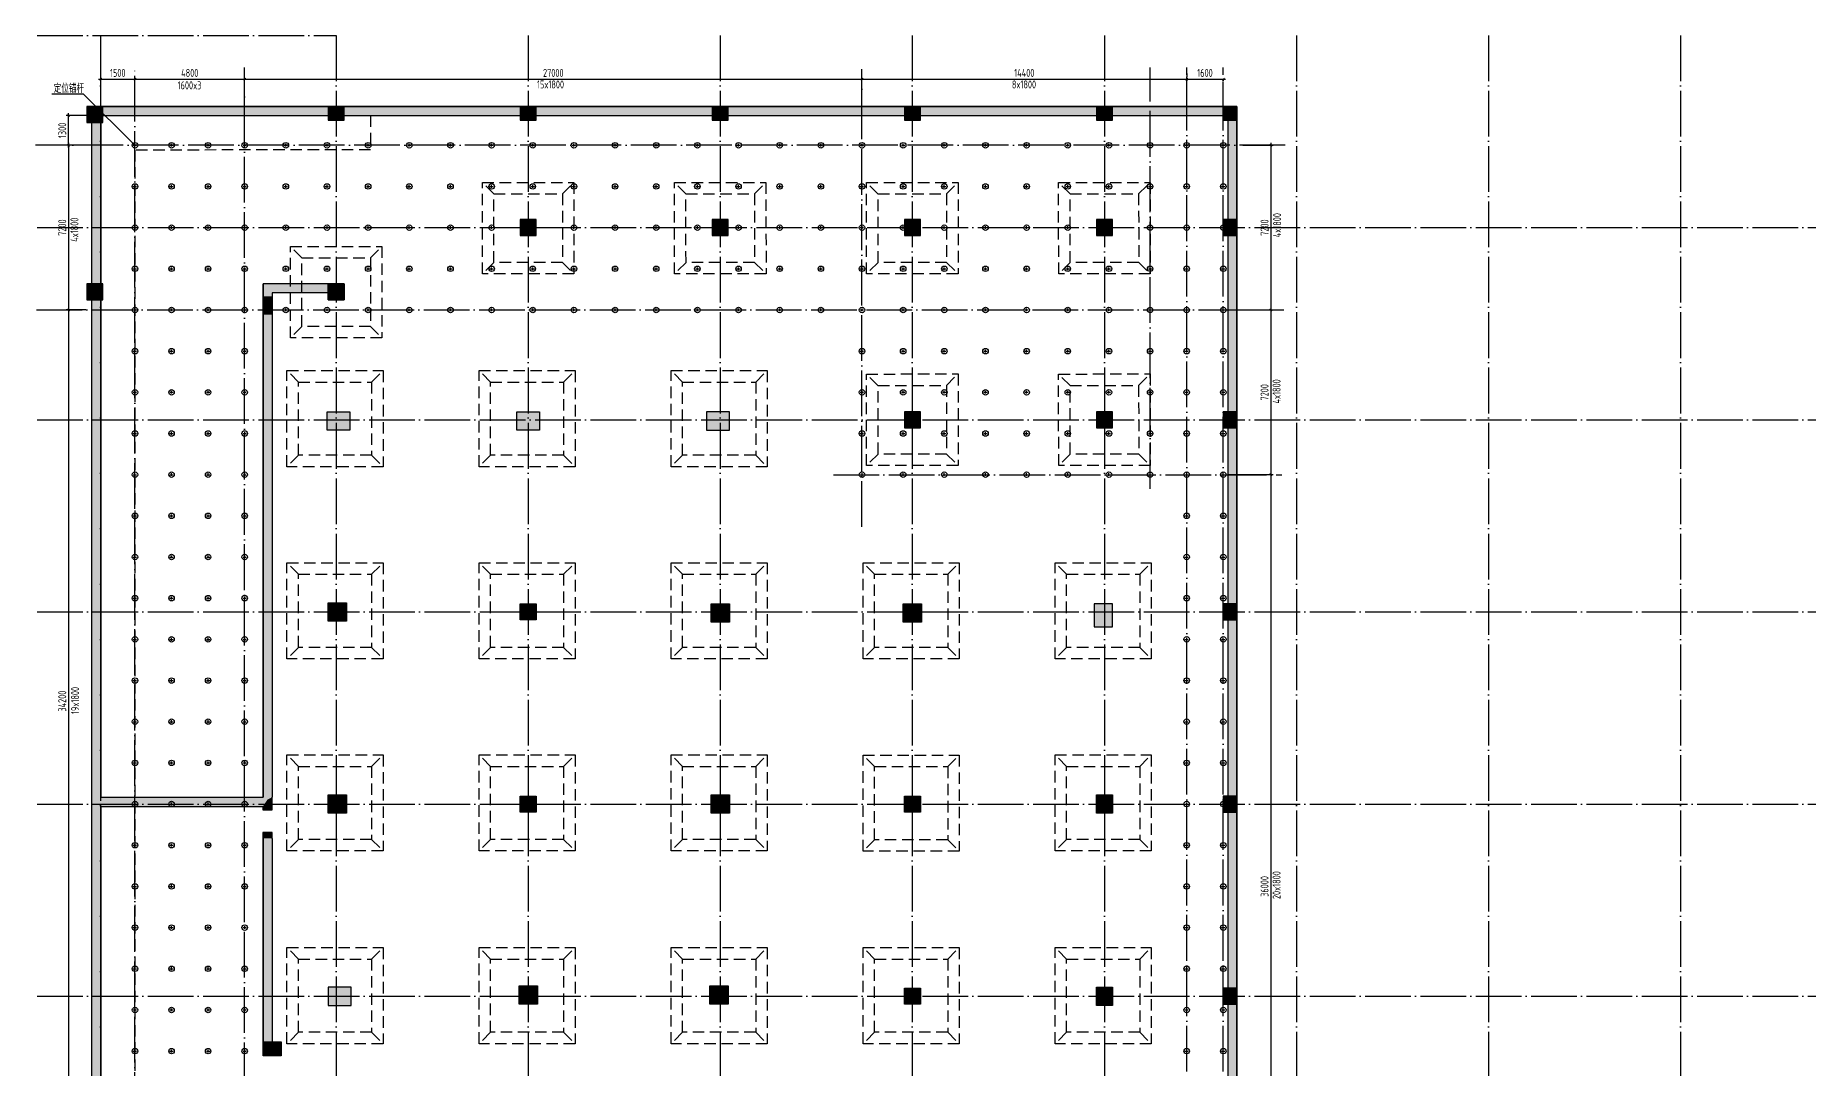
# Model space of a CAD drawing. Extents: x -190030 to 1780958, y -2186385 to 288330.
# Drawn here: x -8878 to 68671, y 106729 to 151890 of the extents above; entities that cross this region are included whole.
import ezdxf

# ---------------------------------------------------------------- set-up
doc = ezdxf.new("R2010")
doc.units = 0
doc.header["$LTSCALE"] = 1000
doc.header["$MEASUREMENT"] = 0
doc.linetypes.add('DASHED', pattern=[0.75, 0.5, -0.25])
doc.linetypes.add('DOTE', pattern=[2.42, 2, -0.2, 0.02, -0.2])
for name, color, linetype in [('05-填充_天正', 26, 'Continuous'), ('A_AXIS-轴线', 1, 'DOTE'), ('A_STR-砼墙', 51, 'Continuous'), ('COLU', 7, 'Continuous'), ('COLU_HATCH', 251, 'Continuous'), ('DIM', 3, 'Continuous'), ('DOTE', 4, 'DOTE'), ('jc', 5, 'Continuous'), ('s-base', 60, 'Continuous'), ('TEXT', 7, 'Continuous'), ('锚杆', 6, 'Continuous')]:
    doc.layers.add(name, color=color, linetype=linetype)
doc.styles.add('TSSD_Dimension', font='Tssdeng.shx', dxfattribs={"width": 0.7, "bigfont": 'hztxt.shx'})
doc.styles.add('TSSD_Rein', font='tssdeng.shx', dxfattribs={"width": 0.7, "bigfont": 'hztxt.shx'})
doc.dimstyles.new('TSSD_100_100', dxfattribs={"dimtxt": 350, "dimasz": 100, "dimexe": 100, "dimexo": 250, "dimgap": 100, "dimtad": 1, "dimdec": 0, "dimzin": 0, "dimdsep": 46, "dimtxsty": 'TSSD_Dimension', "dimblk": 'ARCHTICK', "dimblk1": 'ARCHTICK', "dimblk2": 'ARCHTICK', "dimcen": 0, "dimdle": 100, "dimclrt": 7, "dimadec": 0, "dimazin": 0, "dimtfac": 1, "dimtdec": 0, "dimtix": 1, "dimtmove": 2, "dimatfit": 3, "dimfxl": 1, "dimtolj": 1, "dimtzin": 0, "dimarcsym": 0})

# ---------------------------------------------------------------- blocks, each defined once
blk = doc.blocks.new('104 轴线')
for p, q in [((-139073, 67200), (-126000, 67200)), ((-136300, 67200), (-136300, -2001)), ((-126000, 67200), (-126000, -2001)), ((-117600, 67200), (-117600, -2001)), ((-109200, 67200), (-109200, -2001)), ((-100800, 67200), (-100800, -2001)), ((-92400, 67200), (-92400, -2001)), ((-84000, 67200), (-84000, -2001)), ((-75600, 67200), (-75600, -2001)), ((-67200, 67200), (-67200, -2001)), ((-139073, 58800), (13400, 58800)), ((-139073, 50400), (13400, 50400)), ((-139073, 42000), (13400, 42000)), ((-139073, 33600), (13400, 33600)), ((-139073, 25200), (13400, 25200))]:
    blk.add_line(p, q)
blk = doc.blocks.new('XZD2')
at = {"layer": 's-base', "color": 8, "linetype": 'DASHED'}
for p, q in [((1143371, -22700), (1142871, -22200)), ((1146571, -22700), (1147071, -22200)), ((1143371, -25900), (1142871, -26400)), ((1146571, -25900), (1147071, -26400))]:
    blk.add_line(p, q, dxfattribs=at)
for points in [[(1147071, -22200), (1147071, -26400), (1142871, -26400), (1142871, -22200)], [(1146571, -22700), (1146571, -25900), (1143371, -25900), (1143371, -22700)]]:
    blk.add_lwpolyline(points, close=True, dxfattribs=at)
blk = doc.blocks.new('A$C40850C3D')
at = {"layer": 's-base', "color": 8, "linetype": 'DASHED'}
for p, q in [((-1500, 1500), (-2000, 2000)), ((1500, 1500), (2000, 2000)), ((-1500, -1500), (-2000, -2000)), ((1500, -1500), (2000, -2000))]:
    blk.add_line(p, q, dxfattribs=at)
for points in [[(2000, 2000), (2000, -2000), (-2000, -2000), (-2000, 2000)], [(1500, 1500), (1500, -1500), (-1500, -1500), (-1500, 1500)]]:
    blk.add_lwpolyline(points, close=True, dxfattribs=at)
blk = doc.blocks.new('zhu1')
at = {"layer": 'COLU_HATCH'}
for points in [[(-21077, 5300), (-21777, 5300), (-21777, 4600), (-21077, 4600)], [(-10527, 5300), (-11227, 5300), (-11227, 4700), (-10527, 4700)], [(-2127, 5300), (-2827, 5300), (-2827, 4700), (-2127, 4700)], [(6273, 5300), (5573, 5300), (5573, 4700), (6273, 4700)], [(14673, 5300), (13973, 5300), (13973, 4700), (14673, 4700)], [(23073, 5300), (22373, 5300), (22373, 4700), (23073, 4700)], [(28522, 5300), (27922, 5300), (27922, 4700), (28522, 4700)], [(-2127, 350), (-2827, 350), (-2827, -350), (-2127, -350)], [(6273, 350), (5573, 350), (5573, -350), (6273, -350)], [(14673, 350), (13973, 350), (13973, -350), (14673, -350)], [(23073, 350), (22373, 350), (22373, -350), (23073, -350)], [(28522, 350), (27922, 350), (27922, -350), (28522, -350)], [(-21077, -2450), (-21777, -2450), (-21777, -3150), (-21077, -3150)], [(-11227, -2450), (-10527, -2450), (-10527, -3150), (-11227, -3150)], [(-11277, -8050), (-10277, -8050), (-10277, -8850), (-11277, -8850)], [(-2977, -8050), (-1977, -8050), (-1977, -8850), (-2977, -8850)], [(6323, -8050), (5323, -8050), (5323, -8850), (6323, -8850)], [(14673, -8050), (13973, -8050), (13973, -8750), (14673, -8750)], [(23073, -8050), (22373, -8050), (22373, -8750), (23073, -8750)], [(28522, -8050), (27922, -8050), (27922, -8750), (28522, -8750)], [(-11227, -16400), (-10427, -16400), (-10427, -17200), (-11227, -17200)], [(-2127, -17150), (-2827, -17150), (-2827, -16450), (-2127, -16450)], [(5523, -16450), (6323, -16450), (6323, -17250), (5523, -17250)], [(13923, -16450), (14723, -16450), (14723, -17250), (13923, -17250)], [(23073, -16450), (22273, -16450), (22273, -17450), (23073, -17450)], [(28522, -16450), (27922, -16450), (27922, -17150), (28522, -17150)], [(-11227, -24800), (-10427, -24800), (-10427, -25600), (-11227, -25600)], [(5523, -24800), (6323, -24800), (6323, -25600), (5523, -25600)], [(22373, -24800), (23073, -24800), (23073, -25600), (22373, -25600)], [(-2127, -25550), (-2827, -25550), (-2827, -24850), (-2127, -24850)], [(14673, -25550), (13973, -25550), (13973, -24850), (14673, -24850)], [(28522, -24850), (27922, -24850), (27922, -25550), (28522, -25550)], [(-10227, -33200), (-11227, -33200), (-11227, -34000), (-10227, -34000)], [(-2877, -33150), (-2077, -33150), (-2077, -33950), (-2877, -33950)], [(5473, -33150), (6273, -33150), (6273, -33950), (5473, -33950)], [(14673, -33950), (13973, -33950), (13973, -33250), (14673, -33250)], [(22373, -33200), (23073, -33200), (23073, -34000), (22373, -34000)], [(28522, -33250), (27922, -33250), (27922, -33950), (28522, -33950)], [(-14077, -35600), (-13277, -35600), (-13277, -36200), (-14077, -36200)]]:
    blk.add_hatch(color=8, dxfattribs=at).paths.add_polyline_path(points)
at = {"layer": 'A_STR-砼墙', "color": 8}
for p, q in [((-21077, 5300), (-11227, 5300)), ((-21077, 4900), (-11227, 4900)), ((-10527, 5300), (-2477, 5300)), ((-10527, 4900), (-2477, 4900)), ((-2477, 5300), (5923, 5300)), ((-2477, 4900), (5923, 4900)), ((5923, 5300), (14323, 5300)), ((5923, 4900), (14323, 4900)), ((14323, 5300), (22723, 5300)), ((14323, 4900), (22723, 4900)), ((22723, 5300), (28522, 5300)), ((22723, 4900), (28122, 4900)), ((28122, 4900), (28122, -57278)), ((28522, 5300), (28522, -57161)), ((-21577, 4600), (-21577, 0)), ((-21177, 4600), (-21177, 0)), ((-21577, 0), (-21577, -2450)), ((-21177, 0), (-21177, -2450)), ((-14077, -2450), (-14077, -3800)), ((-11227, -2450), (-14077, -2450)), ((-13677, -2850), (-13677, -3800)), ((-11227, -2850), (-13677, -2850)), ((-21577, -3150), (-21577, -24899)), ((-21177, -3150), (-21177, -24899)), ((-14077, -3800), (-14077, -6000)), ((-13677, -3800), (-13677, -6000)), ((-14077, -6000), (-14077, -16500)), ((-13677, -6000), (-13677, -16500)), ((-14077, -16500), (-14077, -24899)), ((-13677, -16500), (-13677, -24899)), ((-21577, -24899), (-21577, -36000)), ((-21177, -24899), (-14077, -24899)), ((-21177, -25299), (-14077, -25299)), ((-21177, -25299), (-21177, -36000)), ((-14077, -25299), (-14077, -25449)), ((-14077, -25449), (-13677, -25449)), ((-13677, -25449), (-13677, -24899)), ((-14077, -26449), (-14077, -26699)), ((-13677, -26449), (-14077, -26449)), ((-14077, -26699), (-14077, -33900)), ((-13677, -26699), (-13677, -26449)), ((-13677, -26699), (-13677, -33900)), ((-14077, -33900), (-14077, -36100)), ((-13677, -33900), (-13677, -36100)), ((-21577, -36000), (-21577, -46729)), ((-21177, -36000), (-21177, -46799)), ((-13677, -36100), (-14077, -36100))]:
    blk.add_line(p, q, dxfattribs=at)
at = {"layer": 'COLU', "color": 8}
for points in [[(-21077, 5300), (-21777, 5300), (-21777, 4600), (-21077, 4600)], [(-10527, 5300), (-11227, 5300), (-11227, 4700), (-10527, 4700)], [(-2127, 5300), (-2827, 5300), (-2827, 4700), (-2127, 4700)], [(6273, 5300), (5573, 5300), (5573, 4700), (6273, 4700)], [(14673, 5300), (13973, 5300), (13973, 4700), (14673, 4700)], [(23073, 5300), (22373, 5300), (22373, 4700), (23073, 4700)], [(28522, 5300), (27922, 5300), (27922, 4700), (28522, 4700)], [(-2127, 350), (-2827, 350), (-2827, -350), (-2127, -350)], [(6273, 350), (5573, 350), (5573, -350), (6273, -350)], [(14673, 350), (13973, 350), (13973, -350), (14673, -350)], [(23073, 350), (22373, 350), (22373, -350), (23073, -350)], [(28522, 350), (27922, 350), (27922, -350), (28522, -350)], [(-21077, -2450), (-21777, -2450), (-21777, -3150), (-21077, -3150)], [(-10527, -2450), (-11227, -2450), (-11227, -3150), (-10527, -3150)], [(-11227, -2450), (-10527, -2450), (-10527, -3150), (-11227, -3150)], [(-11277, -8050), (-10277, -8050), (-10277, -8850), (-11277, -8850)], [(-2977, -8050), (-1977, -8050), (-1977, -8850), (-2977, -8850)], [(6323, -8050), (5323, -8050), (5323, -8850), (6323, -8850)], [(14673, -8050), (13973, -8050), (13973, -8750), (14673, -8750)], [(23073, -8050), (22373, -8050), (22373, -8750), (23073, -8750)], [(28522, -8050), (27922, -8050), (27922, -8750), (28522, -8750)], [(-11227, -16400), (-10427, -16400), (-10427, -17200), (-11227, -17200)], [(-2127, -17150), (-2827, -17150), (-2827, -16450), (-2127, -16450)], [(5523, -16450), (6323, -16450), (6323, -17250), (5523, -17250)], [(13923, -16450), (14723, -16450), (14723, -17250), (13923, -17250)], [(23073, -16450), (22273, -16450), (22273, -17450), (23073, -17450)], [(28522, -16450), (27922, -16450), (27922, -17150), (28522, -17150)], [(-11227, -24800), (-10427, -24800), (-10427, -25600), (-11227, -25600)], [(5523, -24800), (6323, -24800), (6323, -25600), (5523, -25600)], [(22373, -24800), (23073, -24800), (23073, -25600), (22373, -25600)], [(-2127, -25550), (-2827, -25550), (-2827, -24850), (-2127, -24850)], [(14673, -25550), (13973, -25550), (13973, -24850), (14673, -24850)], [(28522, -24850), (27922, -24850), (27922, -25550), (28522, -25550)], [(-10227, -33200), (-11227, -33200), (-11227, -34000), (-10227, -34000)], [(-2877, -33150), (-2077, -33150), (-2077, -33950), (-2877, -33950)], [(5473, -33150), (6273, -33150), (6273, -33950), (5473, -33950)], [(14673, -33950), (13973, -33950), (13973, -33250), (14673, -33250)], [(22373, -33200), (23073, -33200), (23073, -34000), (22373, -34000)], [(28522, -33250), (27922, -33250), (27922, -33950), (28522, -33950)], [(-14077, -35600), (-13277, -35600), (-13277, -36200), (-14077, -36200)]]:
    blk.add_lwpolyline(points, close=True, dxfattribs=at)
blk = doc.blocks.new('maogan1')
at = {"layer": '锚杆'}
for p, q in [((-1382074, -58863), (-1381931, -58863)), ((-1382052, -58863), (-1381929, -58863)), ((-1382000, -58920), (-1382000, -58800))]:
    blk.add_line(p, q, dxfattribs=at)
blk.add_circle((-1382000, -58863), 120, dxfattribs=at)
blk = doc.blocks.new('_ArchTick')
at = {"color": 0, "linetype": 'ByBlock', "const_width": 0.4}
blk.add_lwpolyline([(-0.5, -0.5), (0.5, 0.5)], dxfattribs=at)
blk = doc.blocks.new('*D231')
at = {"layer": 'Defpoints', "color": 0, "transparency": 16777216}
for p in [(271, 149979), (-4529, 148390), (271, 148390)]:
    blk.add_point(p, dxfattribs=at)
at = {"layer": 'DIM', "color": 0, "lineweight": -2, "transparency": 16777216}
for p, q in [((-4629, 149979), (371, 149979)), ((-4529, 148640), (-4529, 150079)), ((271, 148640), (271, 150079))]:
    blk.add_line(p, q, dxfattribs=at)
at = {"layer": 'DIM', "color": 0, "lineweight": -2, "transparency": 16777216, "xscale": 100, "yscale": 100, "zscale": 100}
for p, rotation in [((-4529, 149979), 180.0000003868662), ((271, 149979), 3.868661834577535e-07)]:
    blk.add_blockref('_ArchTick', p, dxfattribs=dict(at, rotation=rotation))
at = {"layer": 'DIM', "color": 7, "transparency": 16777216, "insert": (-2129, 150254), "char_height": 350, "attachment_point": 5, "rotation": 0, "style": 'TSSD_Dimension'}
blk.add_mtext('\\A1;4800', dxfattribs=at)
blk = doc.blocks.new('*D232')
at = {"layer": 'Defpoints', "color": 0, "transparency": 16777216}
for p in [(27271, 149979), (271, 148390), (27271, 148790)]:
    blk.add_point(p, dxfattribs=at)
at = {"layer": 'DIM', "color": 0, "lineweight": -2, "transparency": 16777216}
for p, q in [((171, 149979), (27371, 149979)), ((271, 148640), (271, 150079)), ((27271, 149040), (27271, 150079))]:
    blk.add_line(p, q, dxfattribs=at)
at = {"layer": 'DIM', "color": 0, "lineweight": -2, "transparency": 16777216, "xscale": 100, "yscale": 100, "zscale": 100}
for p, rotation in [((271, 149979), 180.0000003868662), ((27271, 149979), 3.868661834577535e-07)]:
    blk.add_blockref('_ArchTick', p, dxfattribs=dict(at, rotation=rotation))
at = {"layer": 'DIM', "color": 7, "transparency": 16777216, "insert": (13771, 150254), "char_height": 350, "attachment_point": 5, "rotation": 0, "style": 'TSSD_Dimension'}
blk.add_mtext('\\A1;27000', dxfattribs=at)
blk = doc.blocks.new('*D233')
at = {"layer": 'Defpoints', "color": 0, "transparency": 16777216}
for p in [(41474, 149979), (27271, 148790), (41474, 148790)]:
    blk.add_point(p, dxfattribs=at)
at = {"layer": 'DIM', "color": 0, "lineweight": -2, "transparency": 16777216}
for p, q in [((27171, 149979), (41574, 149979)), ((27271, 149040), (27271, 150079)), ((41474, 149040), (41474, 150079))]:
    blk.add_line(p, q, dxfattribs=at)
at = {"layer": 'DIM', "color": 0, "lineweight": -2, "transparency": 16777216, "xscale": 100, "yscale": 100, "zscale": 100}
for p, rotation in [((27271, 149979), 180.0000003868662), ((41474, 149979), 3.868661834577535e-07)]:
    blk.add_blockref('_ArchTick', p, dxfattribs=dict(at, rotation=rotation))
at = {"layer": 'DIM', "color": 7, "transparency": 16777216, "insert": (34372, 150254), "char_height": 350, "attachment_point": 5, "rotation": 0, "style": 'TSSD_Dimension'}
blk.add_mtext('\\A1;14400', dxfattribs=at)
blk = doc.blocks.new('*D234')
at = {"layer": 'Defpoints', "color": 0, "transparency": 16777216}
for p in [(-6426, 147090), (-7432, 139890), (-6426, 139890)]:
    blk.add_point(p, dxfattribs=at)
at = {"layer": 'DIM', "color": 0, "lineweight": -2, "transparency": 16777216}
for p, q in [((-6676, 147090), (-7532, 147090)), ((-7432, 147190), (-7432, 139790)), ((-6676, 139890), (-7532, 139890))]:
    blk.add_line(p, q, dxfattribs=at)
at = {"layer": 'DIM', "color": 0, "lineweight": -2, "transparency": 16777216, "xscale": 100, "yscale": 100, "zscale": 100}
for p, rotation in [((-7432, 147090), 90.00000040020637), ((-7432, 139890), 270.0000004002064)]:
    blk.add_blockref('_ArchTick', p, dxfattribs=dict(at, rotation=rotation))
at = {"layer": 'DIM', "color": 7, "transparency": 16777216, "insert": (-7707, 143490), "char_height": 350, "attachment_point": 5, "rotation": 90, "style": 'TSSD_Dimension'}
blk.add_mtext('\\A1;7200', dxfattribs=at)
blk = doc.blocks.new('*D235')
at = {"layer": 'Defpoints', "color": 0, "transparency": 16777216}
for p in [(-6426, 139890), (-7432, 105690), (-6426, 105690)]:
    blk.add_point(p, dxfattribs=at)
at = {"layer": 'DIM', "color": 0, "lineweight": -2, "transparency": 16777216}
for p, q in [((-6676, 139890), (-7532, 139890)), ((-7432, 139990), (-7432, 105590)), ((-6676, 105690), (-7532, 105690))]:
    blk.add_line(p, q, dxfattribs=at)
at = {"layer": 'DIM', "color": 0, "lineweight": -2, "transparency": 16777216, "xscale": 100, "yscale": 100, "zscale": 100}
for p, rotation in [((-7432, 139890), 90.00000040020637), ((-7432, 105690), 270.0000004002064)]:
    blk.add_blockref('_ArchTick', p, dxfattribs=dict(at, rotation=rotation))
at = {"layer": 'DIM', "color": 7, "transparency": 16777216, "insert": (-7707, 122790), "char_height": 350, "attachment_point": 5, "rotation": 90, "style": 'TSSD_Dimension'}
blk.add_mtext('\\A1;34200', dxfattribs=at)
blk = doc.blocks.new('*D236')
at = {"layer": 'Defpoints', "color": 0, "transparency": 16777216}
for p in [(-4529, 149979), (-6026, 148790), (-4529, 148790)]:
    blk.add_point(p, dxfattribs=at)
at = {"layer": 'DIM', "color": 0, "lineweight": -2, "transparency": 16777216}
for p, q in [((-6126, 149979), (-4429, 149979)), ((-6026, 149040), (-6026, 150079)), ((-4529, 149040), (-4529, 150079))]:
    blk.add_line(p, q, dxfattribs=at)
at = {"layer": 'DIM', "color": 0, "lineweight": -2, "transparency": 16777216, "xscale": 100, "yscale": 100, "zscale": 100}
for p, rotation in [((-6026, 149979), 180.0000003868662), ((-4529, 149979), 3.868661834577535e-07)]:
    blk.add_blockref('_ArchTick', p, dxfattribs=dict(at, rotation=rotation))
at = {"layer": 'DIM', "color": 7, "transparency": 16777216, "insert": (-5278, 150254), "char_height": 350, "attachment_point": 5, "rotation": 0, "style": 'TSSD_Dimension'}
blk.add_mtext('\\A1;1500', dxfattribs=at)
blk = doc.blocks.new('*D237')
at = {"layer": 'Defpoints', "color": 0, "transparency": 16777216}
for p in [(-7432, 148390), (-5926, 148390), (-6026, 147090)]:
    blk.add_point(p, dxfattribs=at)
at = {"layer": 'DIM', "color": 0, "lineweight": -2, "transparency": 16777216}
for p, q in [((-6176, 148390), (-7532, 148390)), ((-7432, 146990), (-7432, 148490)), ((-6276, 147090), (-7532, 147090))]:
    blk.add_line(p, q, dxfattribs=at)
at = {"layer": 'DIM', "color": 0, "lineweight": -2, "transparency": 16777216, "xscale": 100, "yscale": 100, "zscale": 100}
for p, rotation in [((-7432, 148390), 90.00000040020637), ((-7432, 147090), 270.0000004002064)]:
    blk.add_blockref('_ArchTick', p, dxfattribs=dict(at, rotation=rotation))
at = {"layer": 'DIM', "color": 7, "transparency": 16777216, "insert": (-7707, 147740), "char_height": 350, "attachment_point": 5, "rotation": 90, "style": 'TSSD_Dimension'}
blk.add_mtext('\\A1;1300', dxfattribs=at)
blk = doc.blocks.new('*D240')
at = {"layer": 'Defpoints', "color": 0, "transparency": 16777216}
for p in [(43674, 147090), (43674, 139890), (45153, 139890)]:
    blk.add_point(p, dxfattribs=at)
at = {"layer": 'DIM', "color": 0, "lineweight": -2, "transparency": 16777216}
for p, q in [((43924, 147090), (45253, 147090)), ((45153, 147190), (45153, 139790)), ((43924, 139890), (45253, 139890))]:
    blk.add_line(p, q, dxfattribs=at)
at = {"layer": 'DIM', "color": 0, "lineweight": -2, "transparency": 16777216, "xscale": 100, "yscale": 100, "zscale": 100}
for p, rotation in [((45153, 147090), 90.00000040020637), ((45153, 139890), 270.0000004002064)]:
    blk.add_blockref('_ArchTick', p, dxfattribs=dict(at, rotation=rotation))
at = {"layer": 'DIM', "color": 7, "transparency": 16777216, "insert": (44878, 143490), "char_height": 350, "attachment_point": 5, "rotation": 90, "style": 'TSSD_Dimension'}
blk.add_mtext('\\A1;7200', dxfattribs=at)
blk = doc.blocks.new('*D241')
at = {"layer": 'Defpoints', "color": 0, "transparency": 16777216}
for p in [(43674, 139890), (43673, 132690), (45153, 132690)]:
    blk.add_point(p, dxfattribs=at)
at = {"layer": 'DIM', "color": 0, "lineweight": -2, "transparency": 16777216}
for p, q in [((43924, 139890), (45253, 139890)), ((45153, 139990), (45153, 132590)), ((43923, 132690), (45253, 132690))]:
    blk.add_line(p, q, dxfattribs=at)
at = {"layer": 'DIM', "color": 0, "lineweight": -2, "transparency": 16777216, "xscale": 100, "yscale": 100, "zscale": 100}
for p, rotation in [((45153, 139890), 90.00000040020637), ((45153, 132690), 270.0000004002064)]:
    blk.add_blockref('_ArchTick', p, dxfattribs=dict(at, rotation=rotation))
at = {"layer": 'DIM', "color": 7, "transparency": 16777216, "insert": (44878, 136290), "char_height": 350, "attachment_point": 5, "rotation": 90, "style": 'TSSD_Dimension'}
blk.add_mtext('\\A1;7200', dxfattribs=at)
blk = doc.blocks.new('*D292')
at = {"layer": 'Defpoints', "color": 0, "transparency": 16777216}
for p in [(43022, 132690), (43074, 96690), (45153, 96690)]:
    blk.add_point(p, dxfattribs=at)
at = {"layer": 'DIM', "color": 0, "lineweight": -2, "transparency": 16777216}
for p, q in [((43272, 132690), (45253, 132690)), ((45153, 132790), (45153, 96590)), ((43324, 96690), (45253, 96690))]:
    blk.add_line(p, q, dxfattribs=at)
at = {"layer": 'DIM', "color": 0, "lineweight": -2, "transparency": 16777216, "xscale": 100, "yscale": 100, "zscale": 100}
for p, rotation in [((45153, 132690), 90.00000000006006), ((45153, 96690), 270.0000000000601)]:
    blk.add_blockref('_ArchTick', p, dxfattribs=dict(at, rotation=rotation))
at = {"layer": 'DIM', "color": 7, "transparency": 16777216, "insert": (44878, 114690), "char_height": 350, "attachment_point": 5, "rotation": 90, "style": 'TSSD_Dimension'}
blk.add_mtext('\\A1;36000', dxfattribs=at)
blk = doc.blocks.new('*D294')
at = {"layer": 'Defpoints', "color": 0, "transparency": 16777216}
for p in [(41474, 149979), (43074, 149979), (43074, 149979)]:
    blk.add_point(p, dxfattribs=at)
at = {"layer": 'DIM', "color": 0, "lineweight": -2, "transparency": 16777216}
for p, q in [((41374, 149979), (43174, 149979)), ((41474, 150229), (41474, 150079)), ((43074, 149729), (43074, 149879))]:
    blk.add_line(p, q, dxfattribs=at)
at = {"layer": 'DIM', "color": 0, "lineweight": -2, "transparency": 16777216, "xscale": 100, "yscale": 100, "zscale": 100}
for p, rotation in [((41474, 149979), 180.00000000006), ((43074, 149979), 6.004887238603119e-11)]:
    blk.add_blockref('_ArchTick', p, dxfattribs=dict(at, rotation=rotation))
at = {"layer": 'DIM', "color": 7, "transparency": 16777216, "insert": (42274, 150254), "char_height": 350, "attachment_point": 5, "style": 'TSSD_Dimension'}
blk.add_mtext('\\A1;1600', dxfattribs=at)

msp = doc.modelspace()

# ---------------------------------------------------------------- hatches: boundary and pattern name
at = {"layer": '05-填充_天正'}
for points in [[(3923.5, 148389.5), (3923.5, 148789.5), (-5926.5, 148789.5), (-5926.5, 148389.5)], [(4623.5, 148789.5), (4623.5, 148389.5), (12673.5, 148389.5), (12673.5, 148789.5)], [(12673.5, 148789.5), (12673.5, 148389.5), (21073.5, 148389.5), (21073.5, 148789.5)], [(21073.5, 148789.5), (21073.5, 148389.5), (29473.5, 148389.5), (29473.5, 148789.5)], [(29473.5, 148789.5), (29473.5, 148389.5), (37873.5, 148389.5), (37873.5, 148789.5)], [(37873.5, 148789.5), (37873.5, 148389.5), (43273.2, 148389.5), (43673.2, 148789.5)], [(43673.2, 148789.5), (43273.2, 148389.5), (43273.2, 86212), (43673.2, 86328.5)], [(-6026.5, 148089.5), (-6426.5, 148089.5), (-6426.5, 143489.5), (-6026.5, 143489.5)], [(-6426.5, 141039.5), (-6026.5, 141039.5), (-6026.5, 143489.5), (-6426.5, 143489.5)], [(3923.5, 141039.5), (1073.5, 141039.5), (1073.5, 140487.9), (1473.5, 140487.9), (1473.5, 140639.5), (3923.5, 140639.5)], [(1073.5, 140487.9), (1073.5, 139689.5), (1473.5, 139689.5), (1473.5, 140487.9)], [(-6026.5, 140339.5), (-6426.5, 140339.5), (-6426.5, 118590.2), (-6159.8, 118456.8), (-6026.5, 118590.2)], [(1473.5, 139689.5), (1073.5, 139689.5), (1073.5, 137489.5), (1473.5, 137489.5)], [(1473.5, 137489.5), (1073.5, 137489.5), (1073.5, 126989.5), (1473.5, 126989.5)], [(1473.5, 126989.5), (1073.5, 126989.5), (1073.5, 118590.2), (1273.5, 118490.2), (1473.5, 118590.2)], [(-6159.8, 118456.8), (-6426.5, 118590.2), (-6426.5, 107489.5), (-6026.5, 107489.5), (-6026.5, 118190.2)], [(-6159.8, 118456.8), (-6026.5, 118190.2), (1073.5, 118190.2), (1273.5, 118490.2), (1073.5, 118590.2), (-6026.5, 118590.2)], [(1073.5, 118190.2), (1073.5, 118040.2), (1473.5, 118040.2), (1473.5, 118590.2), (1273.5, 118490.2)], [(1473.5, 116790.2), (1473.5, 117040.2), (1073.5, 117040.2), (1073.5, 116790.2)], [(1473.5, 116790.2), (1073.5, 116790.2), (1073.5, 109589.5), (1473.5, 109589.5)], [(1473.5, 109589.5), (1073.5, 109589.5), (1073.5, 107389.5), (1473.5, 107389.5)], [(-6026.5, 107489.5), (-6426.5, 107489.5), (-6426.5, 96760.3), (-6026.5, 96691)]]:
    msp.add_hatch(color=8, dxfattribs=at).paths.add_polyline_path(points)

# ---------------------------------------------------------------- linework, layer by layer
at = {"layer": 'A_STR-砼墙', "color": 8}
for p, q in [((-5926.5, 148789.5), (3923.5, 148789.5)), ((-5926.5, 148389.5), (3923.5, 148389.5)), ((4623.5, 148789.5), (12673.5, 148789.5)), ((4623.5, 148389.5), (12673.5, 148389.5)), ((12673.5, 148789.5), (21073.5, 148789.5)), ((12673.5, 148389.5), (21073.5, 148389.5)), ((21073.5, 148789.5), (29473.5, 148789.5)), ((21073.5, 148389.5), (29473.5, 148389.5)), ((29473.5, 148789.5), (37873.5, 148789.5)), ((29473.5, 148389.5), (37873.5, 148389.5)), ((37873.5, 148789.5), (43673.2, 148789.5)), ((37873.5, 148389.5), (43273.2, 148389.5)), ((43273.2, 148389.5), (43273.2, 86212)), ((-6426.5, 148089.5), (-6426.5, 143489.5)), ((-6026.5, 148089.5), (-6026.5, 143489.5)), ((-6426.5, 143489.5), (-6426.5, 141039.5)), ((-6026.5, 143489.5), (-6026.5, 141039.5)), ((1073.5, 141039.5), (1073.5, 139689.5)), ((1473.5, 140639.5), (1473.5, 139689.5)), ((-6426.5, 140339.5), (-6426.5, 118590.2)), ((-6026.5, 140339.5), (-6026.5, 118590.2)), ((1073.5, 139689.5), (1073.5, 137489.5)), ((1473.5, 139689.5), (1473.5, 137489.5)), ((1073.5, 137489.5), (1073.5, 126989.5)), ((1473.5, 137489.5), (1473.5, 126989.5)), ((1073.5, 126989.5), (1073.5, 118590.2)), ((1473.5, 126989.5), (1473.5, 118590.2)), ((-6426.5, 118590.2), (-6426.5, 107489.5)), ((-6026.5, 118590.2), (1073.5, 118590.2)), ((-6026.5, 118190.2), (1073.5, 118190.2)), ((-6026.5, 118190.2), (-6026.5, 107489.5)), ((1073.5, 118190.2), (1073.5, 118040.2)), ((1073.5, 118040.2), (1473.5, 118040.2)), ((1473.5, 118040.2), (1473.5, 118590.2)), ((1073.5, 117040.2), (1073.5, 116790.2)), ((1473.5, 117040.2), (1073.5, 117040.2)), ((1073.5, 116790.2), (1073.5, 109589.5)), ((1473.5, 116790.2), (1473.5, 117040.2)), ((1473.5, 116790.2), (1473.5, 109589.5)), ((1073.5, 109589.5), (1073.5, 107389.5)), ((1473.5, 109589.5), (1473.5, 107389.5)), ((-6426.5, 107489.5), (-6426.5, 96760.3)), ((-6026.5, 107489.5), (-6026.5, 96691)), ((1473.5, 107389.5), (1073.5, 107389.5))]:
    msp.add_line(p, q, dxfattribs=at)
at = {"layer": 'DIM'}
for p, q in [((-6781.5, 149326), (-8162, 149326)), ((-4529, 147089.5), (-6781.5, 149326))]:
    msp.add_line(p, q, dxfattribs=at)
at = {"layer": 'DOTE'}
for p, q in [((-4529, 85210.5), (-4529, 150481.3)), ((271, 88925.5), (271, 150494.1)), ((39873.5, 132069.8), (39873.5, 150494.1)), ((41473.5, 82402.1), (41473.5, 150494.1)), ((43073.5, 82402.1), (43073.5, 150494.1)), ((27271, 130409.5), (27271, 150414.5)), ((45782, 147089.5), (-8878, 147089.5)), ((-8831, 139889.5), (45720.5, 139889.5)), ((26030, 132689.5), (45638.5, 132689.5))]:
    msp.add_line(p, q, dxfattribs=at)
at = {"layer": 'jc', "color": 8}
msp.add_lwpolyline([(43673.2, 86328.5), (43673.2, 148789.5), (-6626.5, 148789.5), (-6626.5, 148089.5), (-6426.5, 148089.5), (-6426.5, 141039.5), (-6626.5, 141039.5), (-6626.5, 140339.5), (-6426.5, 140339.5), (-6426.5, 96760.3)], dxfattribs=at)
at = {"layer": 's-base', "color": 8, "linetype": 'DASHED'}
for p, q in [((5773.6, 148389.5), (5774.8, 146889.3)), ((5774.8, 146889.3), (-4526.5, 146880.3)), ((-4526.5, 146880.3), (-4526.5, 97128.5))]:
    msp.add_line(p, q, dxfattribs=at)

# ---------------------------------------------------------------- block references
at = {"layer": '05-填充_天正', "color": 8, "rotation": 359.9998411280657}
msp.add_blockref('zhu1', (15151.3, 143489.5), dxfattribs=at)
at = {"layer": 'A_AXIS-轴线', "rotation": 7.036962474964308e-07}
msp.add_blockref('104 轴线', (130273.5, 84689.5), dxfattribs=at)
at = {"layer": 's-base', "color": 8}
for name, p, rotation in [('A$C40850C3D', (12673.5, 143467), 0.05005720548987761), ('A$C40850C3D', (21073.5, 143467), 0.05005720548987761), ('A$C40850C3D', (29473.5, 143467), 0.05005720548987761), ('A$C40850C3D', (37873.5, 143467), 0.05005720548987761), ('A$C40850C3D', (4273.5, 140667), 0.05005720548987761), ('XZD2', (-1140746.8, 159475.6), 359.9981697694363), ('XZD2', (-1132346.8, 159475.6), 359.9981697694363), ('XZD2', (-1123946.8, 159475.6), 359.9981697694363), ('A$C40850C3D', (29473.5, 135091.3), 0.05005720548987761), ('A$C40850C3D', (37873.5, 135091.3), 0.05005720548987761), ('XZD2', (-1140746.8, 151075.6), 359.9981697694363), ('XZD2', (-1132346.8, 151075.6), 359.9981697694363), ('XZD2', (-1123946.8, 151075.6), 359.9981697694363), ('XZD2', (-1115546.8, 151075.6), 359.9981697694363), ('XZD2', (-1107146.8, 151075.6), 359.9981697694363), ('XZD2', (-1140746.8, 142675.6), 359.9981697694363), ('XZD2', (-1132346.8, 142675.6), 359.9981697694363), ('XZD2', (-1123946.8, 142675.6), 359.9981697694363), ('XZD2', (-1115546.8, 142661.7), 359.9981697694363), ('XZD2', (-1107146.8, 142675.6), 359.9981697694363), ('XZD2', (-1140746.8, 134251.3), 359.9981697694363), ('XZD2', (-1132346.8, 134251.3), 359.9981697694363), ('XZD2', (-1123946.8, 134251.3), 359.9981697694363), ('XZD2', (-1115546.8, 134251.3), 359.9981697694363), ('XZD2', (-1107146.8, 134251.3), 359.9981697694363)]:
    msp.add_blockref(name, p, dxfattribs=dict(at, rotation=rotation))
at = {"layer": '锚杆', "rotation": 3.868661834577535e-07}
for p in [(1377473.5, 205952.9), (1379073.5, 205952.9), (1380673.5, 205952.9), (1382273.5, 205952.9), (1384073.5, 205952.9), (1385873.5, 205952.9), (1387673.5, 205952.9), (1389473.5, 205952.9), (1391273.5, 205952.9), (1393073.5, 205952.9), (1394873.5, 205952.9), (1396673.5, 205952.9), (1398473.5, 205952.9), (1400273.5, 205952.9), (1402073.5, 205952.9), (1403873.5, 205952.9), (1405673.5, 205952.9), (1407473.5, 205952.9), (1409273.5, 205952.9), (1411073.5, 205952.9), (1412873.5, 205952.9), (1414673.5, 205952.9), (1416473.5, 205952.9), (1418273.5, 205952.9), (1420073.5, 205952.9), (1421873.5, 205952.9), (1423473.5, 205952.9), (1425073.5, 205952.9), (1377473.5, 204152.9), (1379073.5, 204152.9), (1380673.5, 204152.9), (1382273.5, 204152.9), (1384073.5, 204152.9), (1385873.5, 204152.9), (1387673.5, 204152.9), (1389473.5, 204152.9), (1391273.5, 204152.9), (1393073.5, 204152.9), (1394873.5, 204152.9), (1396673.5, 204152.9), (1398473.5, 204152.9), (1400273.5, 204152.9), (1402073.5, 204152.9), (1403873.5, 204152.9), (1405673.5, 204152.9), (1407473.5, 204152.9), (1409273.5, 204152.9), (1411073.5, 204152.9), (1412873.5, 204152.9), (1414673.5, 204152.9), (1416473.5, 204152.9), (1418273.5, 204152.9), (1420073.5, 204152.9), (1421873.5, 204152.9), (1423473.5, 204152.9), (1425073.5, 204152.9), (1377473.5, 202352.9), (1379073.5, 202352.9), (1380673.5, 202352.9), (1382273.5, 202352.9), (1384073.5, 202352.9), (1385873.5, 202352.9), (1387673.5, 202352.9), (1389473.5, 202352.9), (1391273.5, 202352.9), (1393073.5, 202352.9), (1394873.5, 202352.9), (1396673.5, 202352.9), (1398473.5, 202352.9), (1400273.5, 202352.9), (1402073.5, 202352.9), (1403873.5, 202352.9), (1405673.5, 202352.9), (1407473.5, 202352.9), (1409273.5, 202352.9), (1411073.5, 202352.9), (1412873.5, 202352.9), (1414673.5, 202352.9), (1416473.5, 202352.9), (1418273.5, 202352.9), (1420073.5, 202352.9), (1421873.5, 202352.9), (1423473.5, 202352.9), (1425073.5, 202352.9), (1377473.5, 200552.9), (1379073.5, 200552.9), (1380673.5, 200552.9), (1382273.5, 200552.9), (1384073.5, 200552.9), (1385873.5, 200552.9), (1387673.5, 200552.9), (1389473.5, 200552.9), (1391273.5, 200552.9), (1393073.5, 200552.9), (1394873.5, 200552.9), (1396673.5, 200552.9), (1398473.5, 200552.9), (1400273.5, 200552.9), (1402073.5, 200552.9), (1403873.5, 200552.9), (1405673.5, 200552.9), (1407473.5, 200552.9), (1409273.5, 200552.9), (1411073.5, 200552.9), (1412873.5, 200552.9), (1414673.5, 200552.9), (1416473.5, 200552.9), (1418273.5, 200552.9), (1420073.5, 200552.9), (1421873.5, 200552.9), (1423473.5, 200552.9), (1425073.5, 200552.9), (1377473.5, 198752.9), (1379073.5, 198752.9), (1380673.5, 198752.9), (1382273.5, 198752.9), (1384073.5, 198752.9), (1385873.5, 198752.9), (1387673.5, 198752.9), (1389473.5, 198752.9), (1391273.5, 198752.9), (1393073.5, 198752.9), (1394873.5, 198752.9), (1396673.5, 198752.9), (1398473.5, 198752.9), (1400273.5, 198752.9), (1402073.5, 198752.9), (1403873.5, 198752.9), (1405673.5, 198752.9), (1407473.5, 198752.9), (1409273.5, 198752.9), (1411073.5, 198752.9), (1412873.5, 198752.9), (1414673.5, 198752.9), (1416473.5, 198752.9), (1418273.5, 198752.9), (1420073.5, 198752.9), (1421873.5, 198752.9), (1423473.5, 198752.9), (1425073.5, 198752.9), (1377473.5, 196952.9), (1379073.5, 196952.9), (1380673.5, 196952.9), (1382273.5, 196952.9), (1409273.5, 196952.9), (1411073.5, 196952.9), (1412873.5, 196952.9), (1414673.5, 196952.9), (1416473.5, 196952.9), (1418273.5, 196952.9), (1420073.5, 196952.9), (1421873.5, 196952.9), (1423473.5, 196952.9), (1425073.5, 196952.9), (1377473.5, 195152.9), (1379073.5, 195152.9), (1380673.5, 195152.9), (1382273.5, 195152.9), (1409273.5, 195152.9), (1411073.5, 195152.9), (1412873.5, 195152.9), (1414673.5, 195152.9), (1416473.5, 195152.9), (1418273.5, 195152.9), (1420073.5, 195152.9), (1421873.5, 195152.9), (1423473.5, 195152.9), (1425073.5, 195152.9), (1377473.5, 193352.9), (1379073.5, 193352.9), (1380673.5, 193352.9), (1382273.5, 193352.9), (1409273.5, 193352.9), (1411073.5, 193352.9), (1412873.5, 193352.9), (1414673.5, 193352.9), (1416473.5, 193352.9), (1418273.5, 193352.9), (1420073.5, 193352.9), (1421873.5, 193352.9), (1423473.5, 193352.9), (1425073.5, 193352.9), (1377473.5, 191552.9), (1379073.5, 191552.9), (1380673.5, 191552.9), (1382273.5, 191552.9), (1409273.5, 191552.9), (1411073.5, 191552.9), (1412873.5, 191552.9), (1414673.5, 191552.9), (1416473.5, 191552.9), (1418273.5, 191552.9), (1420073.5, 191552.9), (1421873.5, 191552.9), (1423473.5, 191552.9), (1425073.5, 191552.9), (1377473.5, 189752.9), (1379073.5, 189752.9), (1380673.5, 189752.9), (1382273.5, 189752.9), (1423473.5, 189752.9), (1425073.5, 189752.9), (1377473.5, 187952.9), (1379073.5, 187952.9), (1380673.5, 187952.9), (1382273.5, 187952.9), (1423473.5, 187952.9), (1425073.5, 187952.9), (1377473.5, 186152.9), (1379073.5, 186152.9), (1380673.5, 186152.9), (1382273.5, 186152.9), (1423473.5, 186152.9), (1425073.5, 186152.9), (1377473.5, 184352.9), (1379073.5, 184352.9), (1380673.5, 184352.9), (1382273.5, 184352.9), (1423473.5, 184352.9), (1425073.5, 184352.9), (1377473.5, 182552.9), (1379073.5, 182552.9), (1380673.5, 182552.9), (1382273.5, 182552.9), (1423473.5, 182552.9), (1425073.5, 182552.9), (1377473.5, 180752.9), (1379073.5, 180752.9), (1380673.5, 180752.9), (1382273.5, 180752.9), (1423473.5, 180752.9), (1425073.5, 180752.9), (1377473.5, 178952.9), (1379073.5, 178952.9), (1380673.5, 178952.9), (1382273.5, 178952.9), (1423473.5, 178952.9), (1425073.5, 178952.9), (1377473.5, 177152.9), (1379073.5, 177152.9), (1380673.5, 177152.9), (1382273.5, 177152.9), (1423473.5, 177152.9), (1425073.5, 177152.9), (1377473.5, 175352.9), (1379073.5, 175352.9), (1380673.5, 175352.9), (1382273.5, 175352.9), (1423473.5, 175352.9), (1425073.5, 175352.9), (1377473.5, 173552.9), (1379073.5, 173552.9), (1380673.5, 173552.9), (1382273.5, 173552.9), (1423473.5, 173552.9), (1425073.5, 173552.9), (1377473.5, 171752.9), (1379073.5, 171752.9), (1380673.5, 171752.9), (1382273.5, 171752.9), (1423473.5, 171752.9), (1425073.5, 171752.9), (1377473.5, 169952.9), (1379073.5, 169952.9), (1380673.5, 169952.9), (1382273.5, 169952.9), (1423473.5, 169952.9), (1425073.5, 169952.9), (1377473.5, 168152.9), (1379073.5, 168152.9), (1380673.5, 168152.9), (1382273.5, 168152.9), (1423473.5, 168152.9), (1425073.5, 168152.9), (1377473.5, 166352.9), (1379073.5, 166352.9), (1380673.5, 166352.9), (1382273.5, 166352.9), (1423473.5, 166352.9), (1425073.5, 166352.9)]:
    msp.add_blockref('maogan1', p, dxfattribs=at)

# ---------------------------------------------------------------- texts
at = {"layer": 'TEXT', "style": 'TSSD_Rein', "width": 0.7}
for s, rotation, p in [('定位锚杆', 0, (-8076.2, 149384.9)), ('1600x3', 0, (-2660.8, 149535.1)), ('15x1800', 0, (13057.8, 149573.1)), ('8x1800', 0, (33828, 149573.1)), ('4x1800', 90, (-6999.8, 142868.3)), ('4x1800', 90, (45603.5, 143069)), ('4x1800', 90, (45579, 135801.5)), ('19x1800', 90, (-6969.6, 122226.2)), ('20x1800', 90, (45579, 114137.5))]:
    msp.add_text(s, height=350, rotation=rotation, dxfattribs=at).set_placement(p)

# ---------------------------------------------------------------- dimensions: what is measured, and where the dimension line sits
at = {"layer": 'DIM'}
for base, p1, p2, text, picture, middle in [((-4529, 149979.3), (-6026.5, 148789.5), (-4529, 148789.5), '1500', '*D236', (-5277.7, 150254.3)), ((41473.5, 149979.3), (27271, 148789.5), (41473.5, 148789.5), '14400', '*D233', (34372.3, 150254.3))]:
    dim = msp.add_linear_dim(base=base, p1=p1, p2=p2, angle=0, text=text, dimstyle='TSSD_100_100', dxfattribs=at)
    dim.commit()
    dim.dimension.update_dxf_attribs({"geometry": picture, "text_midpoint": middle})
for base, p1, p2, angle, picture, middle in [((271, 149979.3), (-4529, 148389.5), (271, 148389.5), 0, '*D231', (-2129, 150254.3)), ((27271, 149979.3), (271, 148389.5), (27271, 148789.5), 0, '*D232', (13771, 150254.3)), ((43073.5, 149979.3), (41473.5, 149979.3), (43073.5, 149979.3), 0, '*D294', (42273.5, 150254.3)), ((-7432, 148389.5), (-6026.5, 147089.5), (-5926.1, 148389.5), 90, '*D237', (-7707, 147739.5)), ((-7432, 139889.5), (-6426.5, 147089.5), (-6426.5, 139889.5), 90, '*D234', (-7707, 143489.5)), ((45152.9, 139889.5), (43673.6, 147089.5), (43673.6, 139889.5), 90, '*D240', (44877.9, 143489.5)), ((-7432, 105689.5), (-6426.5, 139889.5), (-6426.2, 105689.5), 90, '*D235', (-7707, 122789.5)), ((45152.9, 132689.5), (43673.6, 139889.5), (43673.2, 132689.5), 90, '*D241', (44877.9, 136289.5)), ((45152.9, 96689.5), (43022, 132689.5), (43073.5, 96689.5), 90, '*D292', (44877.9, 114689.5))]:
    dim = msp.add_linear_dim(base=base, p1=p1, p2=p2, angle=angle, dimstyle='TSSD_100_100', dxfattribs=at)
    dim.commit()
    dim.dimension.update_dxf_attribs({"geometry": picture, "text_midpoint": middle})

doc.saveas('drawing.dxf')
